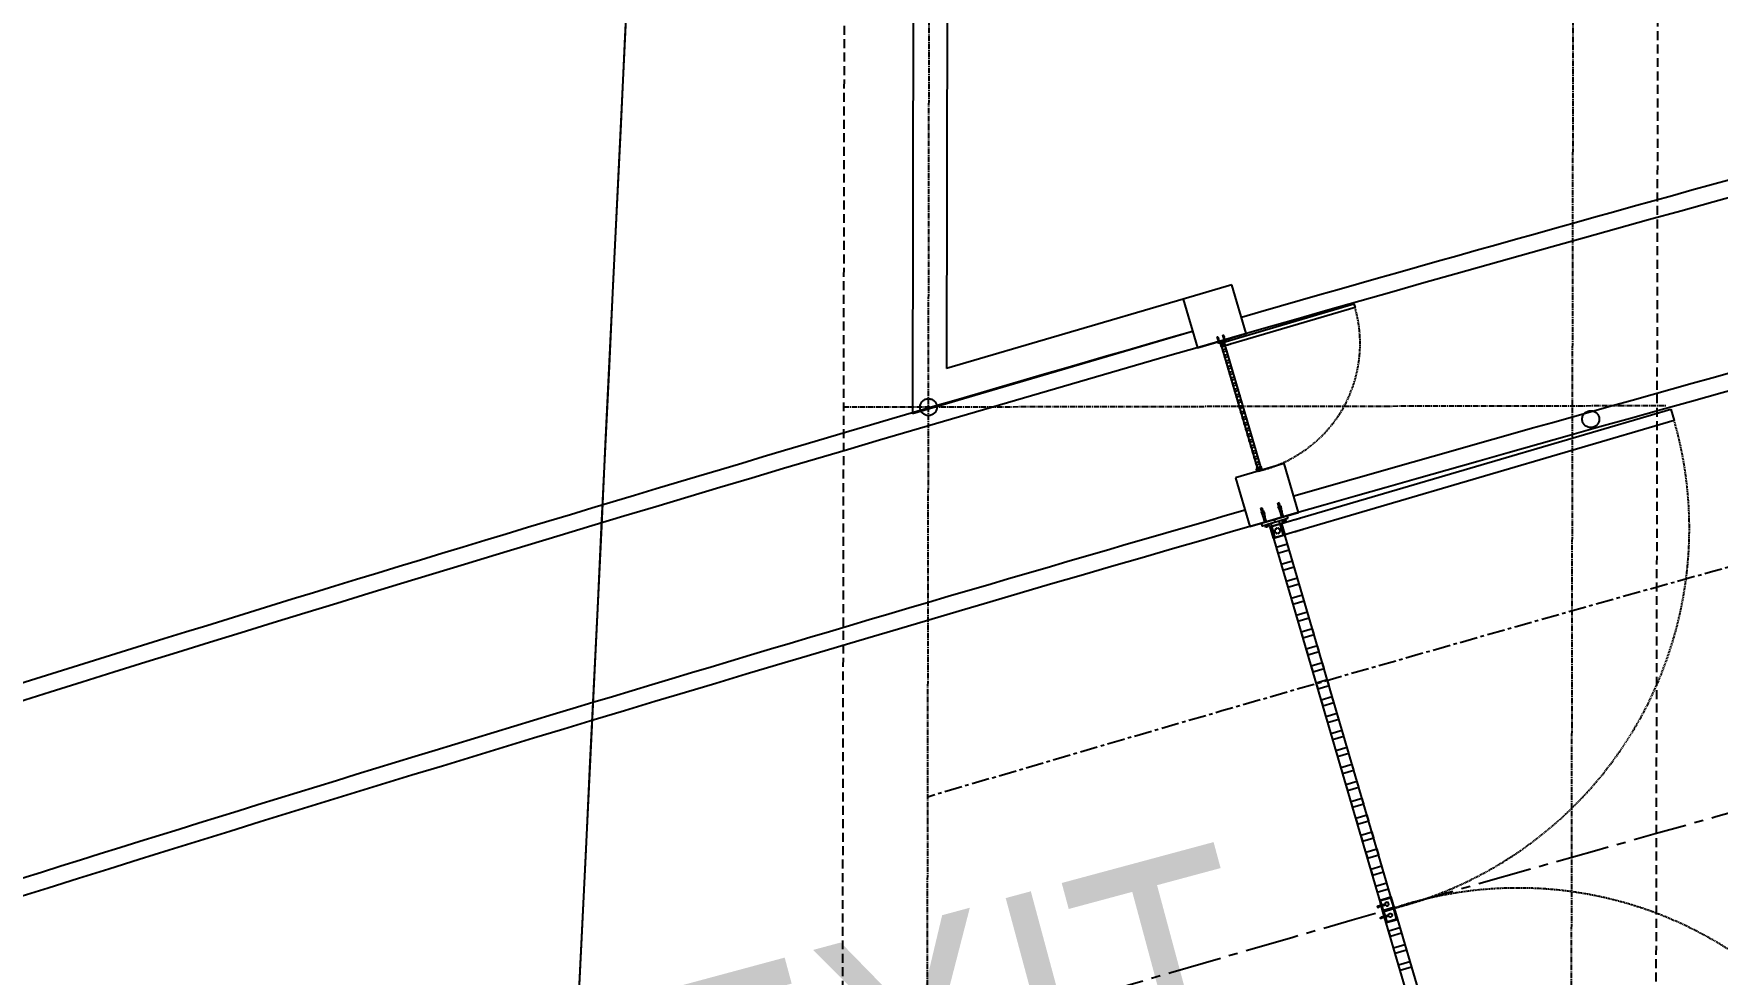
# Model space of a CAD drawing. Header units: feet. Extents: x 50754 to 76410, y 49660 to 67674.
# Drawn here: x 55201 to 55798, y 56890 to 57223 of the extents above; entities that cross this region are included whole.
import ezdxf

# ---------------------------------------------------------------- set-up
doc = ezdxf.new("R2010")
doc.units = ezdxf.units.FT
for name, pattern in [('Amconstr', [9999, 9999, 0]), ('CENTER', [2, 1.25, -0.25, 0.25, -0.25]), ('CENTER2', [28.575, 19.05, -3.175, 3.175, -3.175]), ('HIDDEN', [9.525, 6.35, -3.175]), ('HIDDEN2', [0.1875, 0.125, -0.0625])]:
    doc.linetypes.add(name, pattern=pattern)
for name, color, linetype in [('03--GRID', 8, 'CENTER2'), ('1_TEXT', 3, 'Continuous'), ('CKS_PROPERTY LINE', 5, 'Continuous'), ('F--BLOCKWALL-3', 253, 'Continuous'), ('MS GATE', 1, 'Continuous'), ('PLOT LINE', 3, 'Continuous'), ('ROAD CL', 251, 'CENTER'), ('roads & footpath', 161, 'Continuous')]:
    doc.layers.add(name, color=color, linetype=linetype)
doc.styles.add('ARC_IMP 001 1_1', font='ARIALN.TTF', dxfattribs={"height": 0.078125})

# ---------------------------------------------------------------- blocks, each defined once
blk = doc.blocks.new('admin enlclave road')
at = {"layer": 'CKS_PROPERTY LINE', "color": 253}
for end in [5.08512532, 5.08442034]:
    blk.add_arc((-252677.079, -31683.27), 298338.704, 5.051499, end, dxfattribs=at)

msp = doc.modelspace()

# ---------------------------------------------------------------- linework, layer by layer
at = {"color": 253}
msp.add_line((55521.23071, 57090.84416), (55515.61165, 57089.1958), dxfattribs=at)
at = {"layer": '03--GRID', "color": 253, "ltscale": 0.1}
for p, q in [((55517.13983, 56451.6485), (55519.07095, 57576.64684)), ((55747.07181, 57576.2549), (55745.11209, 56436.25658)), ((55488.23675, 57090.69913), (55779.65498, 57091.20692))]:
    msp.add_line(p, q, dxfattribs=at)
at = {"layer": 'F--BLOCKWALL-3', "color": 253, "linetype": 'HIDDEN', "lineweight": 25, "ltscale": 0.5}
for p, q in [((55487.11251, 56436.7001), (55489.0722, 57576.69841)), ((55777.07177, 57576.20332), (55775.11207, 56436.20501))]:
    msp.add_line(p, q, dxfattribs=at)
at = {"layer": 'F--BLOCKWALL-3', "color": 253, "linetype": 'Amconstr', "lineweight": 25}
for p, q in [((55625.67284, 57133.98813), (55608.40068, 57128.92131)), ((55630.73966, 57116.71597), (55625.67284, 57133.98813)), ((55608.40068, 57128.92131), (55613.4675, 57111.64916)), ((55613.4675, 57111.64916), (55630.73966, 57116.71597)), ((55644.25118, 57070.65689), (55626.97902, 57065.59008)), ((55649.31799, 57053.38474), (55644.25118, 57070.65689)), ((55626.97902, 57065.59008), (55632.04584, 57048.31792)), ((55632.04584, 57048.31792), (55649.31799, 57053.38474))]:
    msp.add_line(p, q, dxfattribs=at)
for centre in [(55518.23718, 57090.64722), (55752.78459, 57086.38062)]:
    msp.add_circle(centre, 3, dxfattribs=at)
at = {"layer": 'MS GATE', "color": 253}
for p, q in [((55622.09595, 57114.18033), (55622.19496, 57113.84293)), ((55634.3194, 57068.37307), (55634.35939, 57068.37336)), ((55634.35939, 57068.37336), (55634.40374, 57068.39783)), ((55640.68192, 57050.85133), (55640.97879, 57049.83911)), ((55677.32941, 56913.4238), (55677.4494, 56913.42464)), ((55677.4494, 56913.42464), (55677.58246, 56913.49802)), ((55678.35023, 56909.94395), (55678.45165, 56910.00807)), ((55678.45165, 56910.00807), (55678.60327, 56910.0182))]:
    msp.add_line(p, q, dxfattribs=at)
for points in [[(55668.93012, 57127.20329), (55669.32309, 57125.86426), (55623.18466, 57112.32403), (55622.7917, 57113.66306)], [(55623.69214, 57114.28231), (55620.69778, 57113.40356), (55620.59877, 57113.74095), (55623.59313, 57114.6197)], [(55621.62664, 57113.32115), (55622.9604, 57113.71257), (55623.35336, 57112.37354), (55622.01961, 57111.98212)], [(55636.28198, 57068.31919), (55622.9604, 57113.71257), (55621.62664, 57113.32115), (55634.94822, 57067.92778)], [(55622.69578, 57113.98991), (55621.69942, 57113.69751), (55622.1883, 57112.03163), (55623.18466, 57112.32403)], [(55622.19312, 57112.83466), (55622.20212, 57112.84302), (55622.20802, 57112.86193), (55622.19283, 57112.87465), (55622.1792, 57112.8821), (55622.1612, 57112.86537), (55622.16057, 57112.84801), (55622.17049, 57112.83374)], [(55622.19157, 57112.83993), (55622.20212, 57112.84302), (55622.20802, 57112.86193), (55622.19438, 57112.86938), (55622.18229, 57112.87156), (55622.16802, 57112.86164), (55622.16585, 57112.84955), (55622.17576, 57112.83529)], [(55622.24727, 57112.65014), (55622.25627, 57112.65851), (55622.26062, 57112.68269), (55622.24544, 57112.69541), (55622.23335, 57112.69759), (55622.21381, 57112.68613), (55622.21318, 57112.66877), (55622.22464, 57112.64923)], [(55622.24572, 57112.65542), (55622.25317, 57112.66905), (55622.26062, 57112.68269), (55622.24544, 57112.69541), (55622.21908, 57112.68768), (55622.21845, 57112.67031), (55622.22681, 57112.66132)], [(55622.25678, 57113.00793), (55622.27105, 57113.01785), (55622.27014, 57113.04048), (55622.26177, 57113.04948), (55622.24286, 57113.05538), (55622.22487, 57113.03865), (55622.22269, 57113.02656), (55622.23415, 57113.00702)], [(55622.25524, 57113.01321), (55622.26423, 57113.02157), (55622.26486, 57113.03893), (55622.2565, 57113.04793), (55622.24286, 57113.05538), (55622.23541, 57113.04174), (55622.22796, 57113.0281), (55622.24315, 57113.01538)], [(55623.68135, 57111.25593), (55622.34759, 57110.86451), (55622.54407, 57110.195), (55623.87783, 57110.58641)], [(55622.39448, 57112.53875), (55622.4072, 57112.55393), (55622.40938, 57112.56602), (55622.39791, 57112.58556), (55622.38055, 57112.58619), (55622.36101, 57112.57473), (55622.36193, 57112.5521), (55622.3703, 57112.5431)], [(55622.39448, 57112.53875), (55622.40193, 57112.55239), (55622.4041, 57112.56448), (55622.39419, 57112.57874), (55622.3821, 57112.58092), (55622.3731, 57112.57256), (55622.3672, 57112.55365), (55622.38084, 57112.5462)], [(55622.40846, 57113.11543), (55622.42273, 57113.12534), (55622.42336, 57113.14271), (55622.4119, 57113.16225), (55622.39454, 57113.16288), (55622.375, 57113.15142), (55622.37592, 57113.12878), (55622.38583, 57113.11451)], [(55622.40846, 57113.11543), (55622.42273, 57113.12534), (55622.42336, 57113.14271), (55622.41345, 57113.15697), (55622.39609, 57113.15761), (55622.38709, 57113.14924), (55622.38119, 57113.13033), (55622.39637, 57113.11761)], [(55622.58019, 57112.53027), (55622.59446, 57112.54018), (55622.59354, 57112.56281), (55622.58518, 57112.57181), (55622.56627, 57112.57771), (55622.54827, 57112.56098), (55622.5461, 57112.54889), (55622.55756, 57112.52935)], [(55622.57864, 57112.53554), (55622.59291, 57112.54545), (55622.59354, 57112.56281), (55622.58518, 57112.57181), (55622.56627, 57112.57771), (55622.55882, 57112.56407), (55622.55137, 57112.55044), (55622.56655, 57112.53772)], [(55622.59418, 57113.10695), (55622.61372, 57113.11841), (55622.6128, 57113.14104), (55622.60443, 57113.15004), (55622.58025, 57113.15439), (55622.5728, 57113.14076), (55622.56535, 57113.12712), (55622.58209, 57113.10913)], [(55622.59263, 57113.11222), (55622.6069, 57113.12213), (55622.60753, 57113.1395), (55622.59916, 57113.14849), (55622.58025, 57113.15439), (55622.5728, 57113.14076), (55622.58054, 57113.1144)], [(55622.73187, 57112.63776), (55622.74986, 57112.65449), (55622.75204, 57112.66659), (55622.74058, 57112.68612), (55622.71795, 57112.68521), (55622.70895, 57112.67684), (55622.70459, 57112.65266), (55622.71823, 57112.64521)], [(55622.73187, 57112.63776), (55622.74459, 57112.65295), (55622.74677, 57112.66504), (55622.73685, 57112.67931), (55622.71949, 57112.67994), (55622.7105, 57112.67157), (55622.71823, 57112.64521)], [(55622.74666, 57112.9971), (55622.75565, 57113.00547), (55622.76155, 57113.02438), (55622.74637, 57113.0371), (55622.73273, 57113.04455), (55622.72001, 57113.02936), (55622.71411, 57113.01045), (55622.72929, 57112.99773)], [(55622.74511, 57113.00237), (55622.75565, 57113.00547), (55622.76155, 57113.02438), (55622.74792, 57113.03183), (55622.73583, 57113.034), (55622.72156, 57113.02409), (55622.71938, 57113.012), (55622.72929, 57112.99773)], [(55622.8008, 57112.81259), (55622.8098, 57112.82096), (55622.81416, 57112.84514), (55622.79897, 57112.85786), (55622.78688, 57112.86003), (55622.77261, 57112.85012), (55622.76671, 57112.83121), (55622.78344, 57112.81322)], [(55622.79926, 57112.81786), (55622.80671, 57112.8315), (55622.81416, 57112.84514), (55622.79897, 57112.85786), (55622.77261, 57112.85012), (55622.77198, 57112.83276), (55622.78035, 57112.82376)], [(55624.2677, 57109.25793), (55622.93394, 57108.86651), (55623.13042, 57108.197), (55624.46418, 57108.58842)], [(55624.85405, 57107.25994), (55623.52029, 57106.86852), (55623.71678, 57106.19901), (55625.05053, 57106.59042)], [(55625.44195, 57105.25667), (55624.10819, 57104.86525), (55624.30313, 57104.20101), (55625.63688, 57104.59243)], [(55626.0283, 57103.25867), (55624.69454, 57102.86725), (55624.89102, 57102.19774), (55626.22478, 57102.58916)], [(55626.61465, 57101.26068), (55625.28089, 57100.86926), (55625.47738, 57100.19975), (55626.81113, 57100.59116)], [(55627.201, 57099.26268), (55625.86725, 57098.87126), (55626.06373, 57098.20175), (55627.39748, 57098.59317)], [(55627.7889, 57097.25941), (55626.45514, 57096.86799), (55626.64853, 57096.20902), (55627.98229, 57096.60044)], [(55628.37525, 57095.26142), (55627.0415, 57094.87), (55627.23798, 57094.20049), (55628.57173, 57094.5919)], [(55628.9616, 57093.26342), (55627.62785, 57092.872), (55627.82278, 57092.20776), (55629.15654, 57092.59918)], [(55629.54795, 57091.26542), (55628.2142, 57090.87401), (55628.40913, 57090.20976), (55629.74289, 57090.60118)], [(55630.13585, 57089.26216), (55628.8021, 57088.87074), (55628.99548, 57088.21177), (55630.32924, 57088.60319)], [(55630.7222, 57087.26416), (55629.38845, 57086.87274), (55629.58338, 57086.2085), (55630.91714, 57086.59992)], [(55631.30855, 57085.26616), (55629.9748, 57084.87475), (55630.16973, 57084.2105), (55631.50349, 57084.60192)], [(55781.19059, 57089.89684), (55782.36881, 57085.87958), (55643.94713, 57045.28192), (55642.76891, 57049.29919)], [(55631.89336, 57083.27344), (55630.5596, 57082.88202), (55630.75608, 57082.21251), (55632.08984, 57082.60393)], [(55632.4828, 57081.2649), (55631.14905, 57080.87348), (55631.34244, 57080.21451), (55632.67619, 57080.60593)], [(55633.06761, 57079.27217), (55631.73385, 57078.88076), (55631.93033, 57078.21124), (55633.26409, 57078.60266)], [(55633.65396, 57077.27418), (55632.3202, 57076.88276), (55632.51669, 57076.21325), (55633.85044, 57076.60467)], [(55634.24031, 57075.27618), (55632.90656, 57074.88477), (55633.10304, 57074.21525), (55634.43679, 57074.60667)], [(55634.82821, 57073.27291), (55633.49445, 57072.8815), (55633.68939, 57072.21726), (55635.02314, 57072.60867)], [(55635.41456, 57071.27492), (55634.08081, 57070.8835), (55634.27729, 57070.21399), (55635.61104, 57070.60541)], [(55634.55835, 57069.25626), (55635.89211, 57069.64768), (55636.28198, 57068.31919), (55634.94822, 57067.92778)], [(55634.66745, 57069.19666), (55635.82724, 57069.53703), (55636.16915, 57068.37197), (55635.00936, 57068.03161)], [(55645.47054, 57051.15649), (55636.48705, 57048.52172), (55636.19017, 57049.53395), (55645.17366, 57052.16871)], [(55639.27357, 57048.27404), (55643.27502, 57049.44762), (55644.45325, 57045.43036), (55640.4518, 57044.25677)], [(55683.2171, 56913.26119), (55643.27502, 57049.44762), (55639.27357, 57048.27404), (55679.21565, 56912.08761)], [(55642.48131, 57050.27978), (55639.49209, 57049.40307), (55640.95791, 57044.40521), (55643.94713, 57045.28192)], [(55640.97277, 57046.81428), (55640.99976, 57046.83937), (55641.01748, 57046.8961), (55640.97193, 57046.93427), (55640.93102, 57046.95662), (55640.87703, 57046.90643), (55640.87513, 57046.85435), (55640.90486, 57046.81154)], [(55640.96813, 57046.83009), (55640.99976, 57046.83937), (55641.01748, 57046.8961), (55640.97657, 57046.91845), (55640.9403, 57046.92499), (55640.89749, 57046.89526), (55640.89095, 57046.85899), (55640.92068, 57046.81618)], [(55641.13512, 57046.26072), (55641.16211, 57046.28581), (55641.17519, 57046.35835), (55641.12964, 57046.39652), (55641.09337, 57046.40306), (55641.03475, 57046.36869), (55641.03285, 57046.3166), (55641.06722, 57046.25798)], [(55641.13048, 57046.27653), (55641.15284, 57046.31744), (55641.17519, 57046.35835), (55641.12964, 57046.39652), (55641.05056, 57046.37333), (55641.04866, 57046.32124), (55641.07376, 57046.29425)], [(55641.16384, 57047.33408), (55641.20665, 57047.36381), (55641.20391, 57047.43172), (55641.17882, 57047.45871), (55641.12209, 57047.47643), (55641.06811, 57047.42624), (55641.06157, 57047.38997), (55641.09594, 57047.33134)], [(55641.1592, 57047.3499), (55641.1862, 57047.37499), (55641.1881, 57047.42708), (55641.163, 57047.45407), (55641.12209, 57047.47643), (55641.09974, 57047.43552), (55641.07738, 57047.39461), (55641.12293, 57047.35644)], [(55641.57668, 57045.92646), (55641.61485, 57045.97201), (55641.62139, 57046.00828), (55641.58702, 57046.0669), (55641.53494, 57046.0688), (55641.47631, 57046.03443), (55641.47905, 57045.96653), (55641.50414, 57045.93954)], [(55641.57668, 57045.92646), (55641.59904, 57045.96737), (55641.60558, 57046.00364), (55641.57585, 57046.04645), (55641.53957, 57046.05299), (55641.51258, 57046.02789), (55641.49487, 57045.97117), (55641.53577, 57045.94881)], [(55641.61893, 57047.6565), (55641.66174, 57047.68623), (55641.66364, 57047.73831), (55641.62927, 57047.79694), (55641.57718, 57047.79884), (55641.51856, 57047.76447), (55641.52129, 57047.69657), (55641.55103, 57047.65376)], [(55641.61893, 57047.6565), (55641.66174, 57047.68623), (55641.66364, 57047.73831), (55641.63391, 57047.78112), (55641.58182, 57047.78302), (55641.55483, 57047.75793), (55641.53711, 57047.70121), (55641.58266, 57047.66303)], [(55642.13382, 57045.90092), (55642.17663, 57045.93065), (55642.17389, 57045.99855), (55642.1488, 57046.02555), (55642.09207, 57046.04326), (55642.03809, 57045.99308), (55642.03155, 57045.95681), (55642.06592, 57045.89818)], [(55642.12918, 57045.91674), (55642.17199, 57045.94647), (55642.17389, 57045.99855), (55642.1488, 57046.02555), (55642.09207, 57046.04326), (55642.06972, 57046.00235), (55642.04736, 57045.96144), (55642.09291, 57045.92327)], [(55642.17607, 57047.63096), (55642.23469, 57047.66533), (55642.23195, 57047.73323), (55642.20686, 57047.76022), (55642.13432, 57047.7733), (55642.11196, 57047.73239), (55642.08961, 57047.69148), (55642.1398, 57047.6375)], [(55642.17143, 57047.64677), (55642.21424, 57047.67651), (55642.21614, 57047.72859), (55642.19104, 57047.75559), (55642.13432, 57047.7733), (55642.11196, 57047.73239), (55642.13516, 57047.65331)], [(55642.58891, 57046.22333), (55642.64289, 57046.27352), (55642.64943, 57046.30979), (55642.61506, 57046.36842), (55642.54716, 57046.36568), (55642.52017, 57046.34058), (55642.50709, 57046.26804), (55642.548, 57046.24569)], [(55642.58891, 57046.22333), (55642.62708, 57046.26888), (55642.63362, 57046.30515), (55642.60389, 57046.34796), (55642.5518, 57046.34986), (55642.52481, 57046.32477), (55642.548, 57046.24569)], [(55642.63345, 57047.30134), (55642.66044, 57047.32643), (55642.67816, 57047.38316), (55642.63261, 57047.42133), (55642.5917, 57047.44368), (55642.55353, 57047.39813), (55642.53581, 57047.34141), (55642.58136, 57047.30324)], [(55642.62881, 57047.31715), (55642.66044, 57047.32643), (55642.67816, 57047.38316), (55642.63725, 57047.40551), (55642.60098, 57047.41205), (55642.55817, 57047.38232), (55642.55163, 57047.34605), (55642.58136, 57047.30324)], [(55642.7958, 57046.74778), (55642.82279, 57046.77287), (55642.83587, 57046.84541), (55642.79032, 57046.88358), (55642.75405, 57046.89012), (55642.71124, 57046.86039), (55642.69353, 57046.80366), (55642.74371, 57046.74968)], [(55642.79116, 57046.76359), (55642.81352, 57046.8045), (55642.83587, 57046.84541), (55642.79032, 57046.88358), (55642.71124, 57046.86039), (55642.70934, 57046.8083), (55642.73444, 57046.78131)], [(55645.43664, 57042.07737), (55641.43519, 57040.90378), (55642.02431, 57038.89515), (55646.02575, 57040.06873)], [(55647.1947, 57036.0831), (55643.19325, 57034.90952), (55643.78236, 57032.90088), (55647.78381, 57034.07447)], [(55648.95276, 57030.08883), (55644.95131, 57028.91525), (55645.54042, 57026.90662), (55649.54187, 57028.0802)], [(55650.71545, 57024.07875), (55646.714, 57022.90517), (55647.29848, 57020.91235), (55651.29992, 57022.08593)], [(55652.47351, 57018.08448), (55648.47206, 57016.9109), (55649.06117, 57014.90227), (55653.06262, 57016.07585)], [(55654.23157, 57012.09022), (55650.23012, 57010.91663), (55650.81923, 57008.908), (55654.82068, 57010.08159)], [(55655.98962, 57006.09595), (55651.98817, 57004.92237), (55652.57728, 57002.91374), (55656.57873, 57004.08732)], [(55657.75232, 57000.08587), (55653.75087, 56998.91229), (55654.3307, 56996.93529), (55658.33215, 56998.10887)], [(55659.51037, 56994.0916), (55655.50892, 56992.91802), (55656.09804, 56990.90939), (55660.09949, 56992.08297)], [(55661.26843, 56988.09734), (55657.26698, 56986.92375), (55657.85145, 56984.93094), (55661.8529, 56986.10452)], [(55663.02649, 56982.10307), (55659.02504, 56980.92949), (55659.60951, 56978.93667), (55663.61096, 56980.11026)], [(55664.78918, 56976.09299), (55660.78773, 56974.91941), (55661.36757, 56972.9424), (55665.36902, 56974.11599)], [(55666.54724, 56970.09872), (55662.54579, 56968.92514), (55663.13026, 56966.93232), (55667.13171, 56968.10591)], [(55668.3053, 56964.10446), (55664.30385, 56962.93087), (55664.88832, 56960.93806), (55668.88977, 56962.11164)], [(55670.05871, 56958.12601), (55666.05726, 56956.95242), (55666.64638, 56954.94379), (55670.64782, 56956.11737)], [(55671.82605, 56952.10011), (55667.8246, 56950.92652), (55668.40443, 56948.94952), (55672.40588, 56950.12311)], [(55673.57947, 56946.12166), (55669.57802, 56944.94807), (55670.16713, 56942.93944), (55674.16858, 56944.11303)], [(55675.33752, 56940.12739), (55671.33607, 56938.95381), (55671.92518, 56936.94518), (55675.92663, 56938.11876)], [(55677.09558, 56934.13313), (55673.09413, 56932.95954), (55673.68324, 56930.95091), (55677.68469, 56932.12449)], [(55678.85827, 56928.12304), (55674.85682, 56926.94946), (55675.4413, 56924.95664), (55679.44275, 56926.13023)], [(55680.61633, 56922.12878), (55676.61488, 56920.95519), (55677.20399, 56918.94656), (55681.20544, 56920.12015)], [(55678.04671, 56916.07324), (55682.04816, 56917.24682), (55683.2171, 56913.26119), (55679.21565, 56912.08761)], [(55678.37398, 56915.8944), (55681.8535, 56916.91491), (55682.87865, 56913.41957), (55679.39913, 56912.39907)], [(55680.38512, 56908.10188), (55684.38644, 56909.27592), (55683.21704, 56913.26142), (55679.21572, 56912.08738)], [(55683.21704, 56913.26142), (55723.1747, 56777.07956), (55719.17339, 56775.90552), (55679.21572, 56912.08738)], [(55680.56392, 56908.42917), (55684.04333, 56909.45008), (55683.01778, 56912.9453), (55679.53838, 56911.92439)], [(55685.81882, 56904.39413), (55681.81751, 56903.22009), (55681.22817, 56905.22865), (55685.22948, 56906.4027)], [(55687.57757, 56898.40007), (55683.57625, 56897.22602), (55682.99155, 56899.21877), (55686.99286, 56900.39281)], [(55689.34095, 56892.39018), (55685.33963, 56891.21614), (55684.75029, 56893.22471), (55688.75161, 56894.39875)]]:
    msp.add_lwpolyline(points, close=True, dxfattribs=at)
for points in [[(55620.52263, 57115.52223), (55620.69133, 57115.57173), (55620.69133, 57115.57173)], [(55620.6433, 57115.11103), (55620.52263, 57115.52223), (55620.52263, 57115.52223)], [(55620.58531, 57115.09401), (55620.69602, 57115.1265), (55620.69602, 57115.1265)], [(55620.70605, 57114.78017), (55620.58531, 57115.09401), (55620.58531, 57115.09401)], [(55620.812, 57115.16054), (55620.69133, 57115.57173), (55620.69133, 57115.57173)], [(55620.75928, 57115.14507), (55620.8273, 57114.81575), (55620.69602, 57115.1265)], [(55620.80197, 57114.45332), (55620.70605, 57114.78017), (55620.70605, 57114.78017)], [(55620.75928, 57115.14507), (55620.88053, 57115.18065), (55620.94327, 57114.84979)], [(55620.80197, 57114.45332), (55621.0392, 57114.52294), (55620.94327, 57114.84979)], [(55621.00997, 57113.86162), (55620.8336, 57114.4626), (55620.8336, 57114.4626)], [(55621.17866, 57113.91113), (55621.00229, 57114.51211), (55621.00229, 57114.51211)], [(55622.68932, 57116.15809), (55622.5259, 57116.11013), (55622.5259, 57116.11013)], [(55622.64657, 57115.69893), (55622.5259, 57116.11013), (55622.5259, 57116.11013)], [(55622.58331, 57115.68036), (55622.69402, 57115.71285), (55622.69402, 57115.71285)], [(55622.70404, 57115.36652), (55622.58331, 57115.68036), (55622.58331, 57115.68036)], [(55622.81, 57115.74689), (55622.68932, 57116.15809), (55622.68932, 57116.15809)], [(55622.76255, 57115.73296), (55622.82529, 57115.4021), (55622.69402, 57115.71285)], [(55622.79996, 57115.03967), (55622.70404, 57115.36652), (55622.70404, 57115.36652)], [(55622.76255, 57115.73296), (55622.87853, 57115.767), (55622.936, 57115.43459)], [(55622.79996, 57115.03967), (55623.03192, 57115.10774), (55622.936, 57115.43459)], [(55623.01323, 57114.44952), (55622.83686, 57115.0505), (55622.83686, 57115.0505)], [(55623.17666, 57114.49748), (55623.00029, 57115.09846), (55623.00029, 57115.09846)], [(55621.10371, 57113.52268), (55620.97719, 57113.48555), (55620.97719, 57113.48555)], [(55620.97719, 57113.48555), (55621.02669, 57113.31686), (55621.02669, 57113.31686)], [(55621.46425, 57113.44527), (55621.02669, 57113.31686), (55621.02669, 57113.31686)], [(55621.10371, 57113.52268), (55621.15322, 57113.35399), (55621.15322, 57113.35399)], [(55621.15849, 57113.35553), (55621.10898, 57113.52423), (55621.10898, 57113.52423)], [(55621.11981, 57113.48733), (55621.11454, 57113.48578), (55621.11454, 57113.48578)], [(55621.18169, 57113.27646), (55621.15849, 57113.35553), (55621.15849, 57113.35553)], [(55621.35039, 57113.32597), (55621.18169, 57113.27646), (55621.18169, 57113.27646)], [(55621.32718, 57113.40504), (55621.27768, 57113.57374), (55621.27768, 57113.57374)], [(55621.30432, 57113.54148), (55621.28851, 57113.53684), (55621.28851, 57113.53684)], [(55621.41474, 57113.61396), (55621.29349, 57113.57838), (55621.29349, 57113.57838)], [(55621.29349, 57113.57838), (55621.343, 57113.40968), (55621.343, 57113.40968)], [(55621.35039, 57113.32597), (55621.32718, 57113.40504), (55621.32718, 57113.40504)], [(55621.41474, 57113.61396), (55621.46425, 57113.44527), (55621.46425, 57113.44527)], [(55621.62664, 57113.32115), (55622.1011, 57113.46039), (55622.1011, 57113.46039)], [(55621.78599, 57112.77816), (55621.62664, 57113.32115), (55621.62664, 57113.32115)], [(55622.49406, 57112.12136), (55622.01961, 57111.98212), (55621.86025, 57112.52511)], [(55622.35414, 57113.53465), (55622.85496, 57113.68162), (55622.85496, 57113.68162)], [(55623.24792, 57112.3426), (55622.74711, 57112.19562), (55622.74711, 57112.19562)], [(55622.98045, 57114.07345), (55623.10171, 57114.10903), (55623.10171, 57114.10903)], [(55622.98045, 57114.07345), (55623.02996, 57113.90476), (55623.02996, 57113.90476)], [(55623.02996, 57113.90476), (55623.46225, 57114.03162), (55623.46225, 57114.03162)], [(55623.10171, 57114.10903), (55623.15121, 57113.94034), (55623.15121, 57113.94034)], [(55623.10273, 57113.75434), (55623.60355, 57113.90131), (55623.60355, 57113.90131)], [(55623.16176, 57113.94343), (55623.11225, 57114.11213), (55623.11225, 57114.11213)], [(55623.11253, 57114.07213), (55623.12308, 57114.07523), (55623.12308, 57114.07523)], [(55623.18496, 57113.86436), (55623.16176, 57113.94343), (55623.16176, 57113.94343)], [(55623.18496, 57113.86436), (55623.34839, 57113.91232), (55623.34839, 57113.91232)], [(55623.32518, 57113.99139), (55623.27567, 57114.16009), (55623.27567, 57114.16009)], [(55623.2865, 57114.12319), (55623.30232, 57114.12783), (55623.30232, 57114.12783)], [(55623.29149, 57114.16473), (55623.41274, 57114.20031), (55623.41274, 57114.20031)], [(55623.29149, 57114.16473), (55623.341, 57113.99603), (55623.341, 57113.99603)], [(55623.34839, 57113.91232), (55623.32518, 57113.99139), (55623.32518, 57113.99139)], [(55623.41274, 57114.20031), (55623.46225, 57114.03162), (55623.46225, 57114.03162)], [(55623.99651, 57112.56229), (55623.4957, 57112.41531), (55623.4957, 57112.41531)], [(55623.85132, 57113.97403), (55624.35741, 57114.12255), (55624.35741, 57114.12255)], [(55624.75038, 57112.78352), (55624.24429, 57112.635), (55624.24429, 57112.635)], [(55624.60518, 57114.19526), (55625.106, 57114.34224), (55625.106, 57114.34224)], [(55625.49897, 57113.00321), (55624.99815, 57112.85624), (55624.99815, 57112.85624)], [(55635.20328, 57068.77561), (55634.40724, 57068.542), (55634.40724, 57068.542)], [(55634.44282, 57068.42075), (55634.40724, 57068.542), (55634.40724, 57068.542)], [(55635.24413, 57068.65591), (55634.44282, 57068.42075), (55634.44282, 57068.42075)], [(55635.42355, 57069.00057), (55635.35719, 57068.99255), (55635.29175, 57068.9619)], [(55635.34733, 57068.5774), (55635.40778, 57068.56651), (55635.48096, 57068.57081)], [(55635.48096, 57068.57081), (55635.53958, 57068.60519), (55635.58983, 57068.64857)], [(55635.96264, 57054.8778), (55636.46875, 57055.02624), (55636.46875, 57055.02624)], [(55636.32445, 57053.64416), (55635.96264, 57054.8778), (55635.96264, 57054.8778)], [(55636.83057, 57053.79259), (55636.46875, 57055.02624), (55636.46875, 57055.02624)], [(55642.46302, 57056.7843), (55641.97272, 57056.6405), (55641.97272, 57056.6405)], [(55642.33454, 57055.40685), (55641.97272, 57056.6405), (55641.97272, 57056.6405)], [(55642.14474, 57055.35119), (55642.47688, 57055.4486), (55642.47688, 57055.4486)], [(55642.50678, 57054.4096), (55642.14474, 57055.35119), (55642.14474, 57055.35119)], [(55642.82483, 57055.55065), (55642.46302, 57056.7843), (55642.46302, 57056.7843)], [(55642.68249, 57055.5089), (55642.87055, 57054.51629), (55642.47688, 57055.4486)], [(55642.68249, 57055.5089), (55643.03044, 57055.61095), (55643.20269, 57054.61371)], [(55636.15048, 57053.59313), (55636.48261, 57053.69054), (55636.48261, 57053.69054)], [(55636.51252, 57052.65155), (55636.15048, 57053.59313), (55636.15048, 57053.59313)], [(55636.67241, 57053.74621), (55636.87629, 57052.75824), (55636.48261, 57053.69054)], [(55636.80012, 57051.67096), (55636.51252, 57052.65155), (55636.51252, 57052.65155)], [(55636.67241, 57053.74621), (55637.03618, 57053.8529), (55637.22424, 57052.86029)], [(55636.80012, 57051.67096), (55637.51184, 57051.8797), (55637.22424, 57052.86029)], [(55637.42382, 57049.89576), (55636.89501, 57051.69879), (55636.89501, 57051.69879)], [(55637.70488, 57048.8789), (55637.32529, 57048.76757), (55637.32529, 57048.76757)], [(55637.92993, 57050.0442), (55637.40112, 57051.84723), (55637.40112, 57051.84723)], [(55637.70488, 57048.8789), (55637.85332, 57048.37279), (55637.85332, 57048.37279)], [(55637.86913, 57048.37743), (55637.7207, 57048.88354), (55637.7207, 57048.88354)], [(55638.37524, 57048.52586), (55638.22681, 57049.03198), (55638.22681, 57049.03198)], [(55638.30673, 57048.93518), (55638.25928, 57048.92126), (55638.25928, 57048.92126)], [(55638.63802, 57049.15258), (55638.27426, 57049.04589), (55638.27426, 57049.04589)], [(55638.27426, 57049.04589), (55638.42269, 57048.53978), (55638.42269, 57048.53978)], [(55638.63802, 57049.15258), (55638.78646, 57048.64647), (55638.78646, 57048.64647)], [(55641.45618, 57048.91418), (55642.9587, 57049.35485), (55642.9587, 57049.35485)], [(55642.79438, 57053.42901), (55642.50678, 57054.4096), (55642.50678, 57054.4096)], [(55642.79438, 57053.42901), (55643.49029, 57053.63311), (55643.20269, 57054.61371)], [(55643.4339, 57051.65846), (55642.90509, 57053.46148), (55642.90509, 57053.46148)], [(55643.33538, 57050.53027), (55643.69915, 57050.63696), (55643.69915, 57050.63696)], [(55643.33538, 57050.53027), (55643.48381, 57050.02415), (55643.48381, 57050.02415)], [(55643.9242, 57051.80226), (55643.39539, 57053.60528), (55643.39539, 57053.60528)], [(55643.48381, 57050.02415), (55644.78073, 57050.40453), (55644.78073, 57050.40453)], [(55643.69915, 57050.63696), (55643.84758, 57050.13084), (55643.84758, 57050.13084)], [(55643.70205, 57049.57287), (55645.20458, 57050.01354), (55645.20458, 57050.01354)], [(55643.87921, 57050.14012), (55643.73078, 57050.64623), (55643.73078, 57050.64623)], [(55643.73162, 57050.52624), (55643.76325, 57050.53552), (55643.76325, 57050.53552)], [(55643.94879, 57049.90288), (55643.87921, 57050.14012), (55643.87921, 57050.14012)], [(55643.94879, 57049.90288), (55644.43909, 57050.04668), (55644.43909, 57050.04668)], [(55644.36951, 57050.28392), (55644.22107, 57050.79003), (55644.22107, 57050.79003)], [(55644.25354, 57050.67932), (55644.30099, 57050.69324), (55644.30099, 57050.69324)], [(55644.26852, 57050.80395), (55644.63229, 57050.91064), (55644.63229, 57050.91064)], [(55644.26852, 57050.80395), (55644.41696, 57050.29784), (55644.41696, 57050.29784)], [(55644.43909, 57050.04668), (55644.36951, 57050.28392), (55644.36951, 57050.28392)], [(55644.63229, 57050.91064), (55644.78073, 57050.40453), (55644.78073, 57050.40453)], [(55645.94793, 57050.23156), (55647.46626, 57050.67687), (55647.46626, 57050.67687)], [(55648.20962, 57050.89489), (55649.71214, 57051.33556), (55649.71214, 57051.33556)], [(55637.32529, 57048.76757), (55637.47373, 57048.26146), (55637.47373, 57048.26146)], [(55638.78646, 57048.64647), (55637.47373, 57048.26146), (55637.47373, 57048.26146)], [(55637.75317, 57048.77283), (55637.73735, 57048.76819), (55637.73735, 57048.76819)], [(55637.93871, 57048.14019), (55637.86913, 57048.37743), (55637.86913, 57048.37743)], [(55638.44482, 57048.28862), (55637.93871, 57048.14019), (55637.93871, 57048.14019)], [(55638.44482, 57048.28862), (55638.37524, 57048.52586), (55638.37524, 57048.52586)], [(55639.27357, 57048.27404), (55640.69701, 57048.69152), (55640.69701, 57048.69152)], [(55639.75136, 57046.64499), (55639.27357, 57048.27404), (55639.27357, 57048.27404)], [(55641.87524, 57044.67426), (55640.4518, 57044.25677), (55639.97401, 57045.88582)], [(55644.13693, 57045.33759), (55642.6344, 57044.89691), (55642.6344, 57044.89691)], [(55646.3828, 57045.99628), (55644.88028, 57045.5556), (55644.88028, 57045.5556)], [(55648.64449, 57046.65961), (55647.12615, 57046.21429), (55647.12615, 57046.21429)], [(55650.89036, 57047.3183), (55649.38784, 57046.87762), (55649.38784, 57046.87762)], [(55679.98124, 56914.63097), (55677.59302, 56913.93053), (55677.59302, 56913.93053)], [(55677.69971, 56913.56676), (55677.59302, 56913.93053), (55677.59302, 56913.93053)], [(55680.10375, 56914.27184), (55677.69971, 56913.56676), (55677.69971, 56913.56676)], [(55680.64216, 56915.30575), (55680.44309, 56915.28172), (55680.24676, 56915.18979)], [(55680.41331, 56914.03628), (55680.59466, 56914.00359), (55680.81418, 56914.01644)], [(55680.81418, 56914.01644), (55680.99006, 56914.11955), (55681.14084, 56914.24966)], [(55681.14303, 56910.72905), (55678.73908, 56910.02369), (55678.73908, 56910.02369)], [(55678.73908, 56910.02369), (55678.84581, 56909.65994), (55678.84581, 56909.65994)], [(55681.23395, 56910.36065), (55678.84581, 56909.65994), (55678.84581, 56909.65994)], [(55681.27628, 56911.09451), (55681.41123, 56911.21999), (55681.60291, 56911.32776)], [(55681.60291, 56911.32776), (55681.80662, 56911.336), (55682.00379, 56911.30797)], [(55682.15465, 56910.14984), (55681.97415, 56910.06253), (55681.75927, 56910.03383)]]:
    msp.add_lwpolyline(points, dxfattribs=at)
at = {"layer": 'MS GATE', "color": 253, "linetype": 'HIDDEN2', "ltscale": 3}
for centre, radius, start, end in [((55624.87127, 57113.12924), 46.24008, 284.28651181, 15.98650266), ((55649.00734, 57047.6967), 138.71991, 284.27701702, 15.97700788), ((55727.05273, 56781.6497), 138.71991, 16.72129079, 108.42128165)]:
    msp.add_arc(centre, radius, start, end, dxfattribs=at)
at = {"layer": 'MS GATE', "color": 253}
for points in [[(55634.40374, 57068.39783), (55634.50683, 57068.65138), (55634.09036, 57068.52916), (55634.3194, 57068.37307)], [(55635.29175, 57068.9619), (55635.15526, 57068.84168), (55635.18305, 57068.64943), (55635.34733, 57068.5774)], [(55635.58983, 57068.64857), (55635.69441, 57068.7995), (55635.60554, 57068.98527), (55635.42355, 57069.00057)], [(55677.58246, 56913.49802), (55677.89185, 56914.25864), (55676.64239, 56913.89219), (55677.32941, 56913.4238)], [(55680.24676, 56915.18979), (55679.83722, 56914.8292), (55679.92049, 56914.25245), (55680.41331, 56914.03628)], [(55681.14084, 56914.24966), (55681.45465, 56914.7024), (55681.18812, 56915.25976), (55680.64216, 56915.30575)], [(55678.60327, 56910.0182), (55679.27453, 56909.54525), (55678.02511, 56909.17865), (55678.35023, 56909.94395)], [(55681.75927, 56910.03383), (55681.21984, 56910.11603), (55680.97834, 56910.64637), (55681.27628, 56911.09451)], [(55682.00379, 56911.30797), (55682.51244, 56911.0965), (55682.58925, 56910.48348), (55682.15465, 56910.14984)]]:
    msp.add_open_spline(points, degree=3, dxfattribs=at)
at = {"layer": 'PLOT LINE', "color": 253}
for p, q in [((55517.16891, 59744.54045), (55512.60274, 57088.31313)), ((55529.16889, 59744.51982), (55524.63032, 57104.34712)), ((55608.40068, 57128.92131), (55524.63032, 57104.34712)), ((55611.77856, 57117.40654), (55512.60274, 57088.31313))]:
    msp.add_line(p, q, dxfattribs=at)
at = {"layer": 'ROAD CL', "color": 253, "ltscale": 5}
for points in [[(68746.23026, 60815.09343), (67790.28937, 56888.80254, -0.345872256), (67452.16679, 56623.12584), (67063.86963, 56623.12584, -0.26579671), (66763.90103, 56794.70917, 0.401108977), (66077.78626, 56989.21138, -0.20078208), (65810.22499, 56964.95958, 0.023010026), (64627.80398, 57279.36954, 0.126481648), (55517.99972, 56952.58934)], [(55517.69872, 56777.23877, -0.127208082), (64593.65401, 57114.86641, -0.187226215), (65700.18893, 56436.28411, 0.07994945), (66064.65426, 56084.23478, -0.270064704), (66247.12001, 55771.05497), (66247.12001, 55321.56048)]]:
    msp.add_lwpolyline(points, format="xyb", dxfattribs=at)
at = {"layer": 'ROAD CL', "color": 253, "linetype": 'CENTER2'}
msp.add_lwpolyline([(66319.12001, 54983.39265), (66319.12001, 55560.25924, 0.293412943), (64447.06591, 57232.22104, 0.040721648), (61509.2811, 57602.64222, 0.024145299), (59733.95754, 57594.65401, 0.015273201), (58598.21154, 57497.65067, 0.012172489), (57720.53194, 57373.54413, 0.020945645), (56228.1544, 57060.59909, 0.019605249), (54859.52285, 56655.47186, 2.29335655)], format="xyb", dxfattribs=at)
at = {"layer": 'roads & footpath', "color": 253}
for centre, radius, start, end in [((60728.41436, 39340.60159), 18498.5533, 105.287001254, 106.001469668), ((60776.29581, 39171.60622), 18668.19334, 105.291377475, 107.610451722), ((60888.07461, 38790.18847), 19005.65276, 105.298622319, 106.005526396), ((60801.74305, 39088.26319), 18761.32947, 106.059273565, 107.607521117), ((60832.82151, 38985.14905), 18797.02238, 105.292347983, 107.485478984), ((60807.79118, 39067.44197), 18717.01126, 106.058411498, 107.488223544)]:
    msp.add_arc(centre, radius, start, end, dxfattribs=at)

# ---------------------------------------------------------------- block references
at = {"layer": 'MS GATE', "linetype": 'Amconstr', "lineweight": 25, "xscale": 42.66674600251998, "yscale": 42.66674600251998, "zscale": 42.66674600251998, "rotation": 352.174150691152}
msp.add_blockref('admin enlclave road', (-1794383.54152, 541708.42207), dxfattribs=at)

# ---------------------------------------------------------------- texts
at = {"layer": '1_TEXT', "color": 8, "style": 'ARC_IMP 001 1_1'}
msp.add_text('EXIT', height=86.06948, rotation=15.0679736, dxfattribs=at).set_placement((55432.20326, 56797.14372))

doc.saveas('drawing.dxf')
